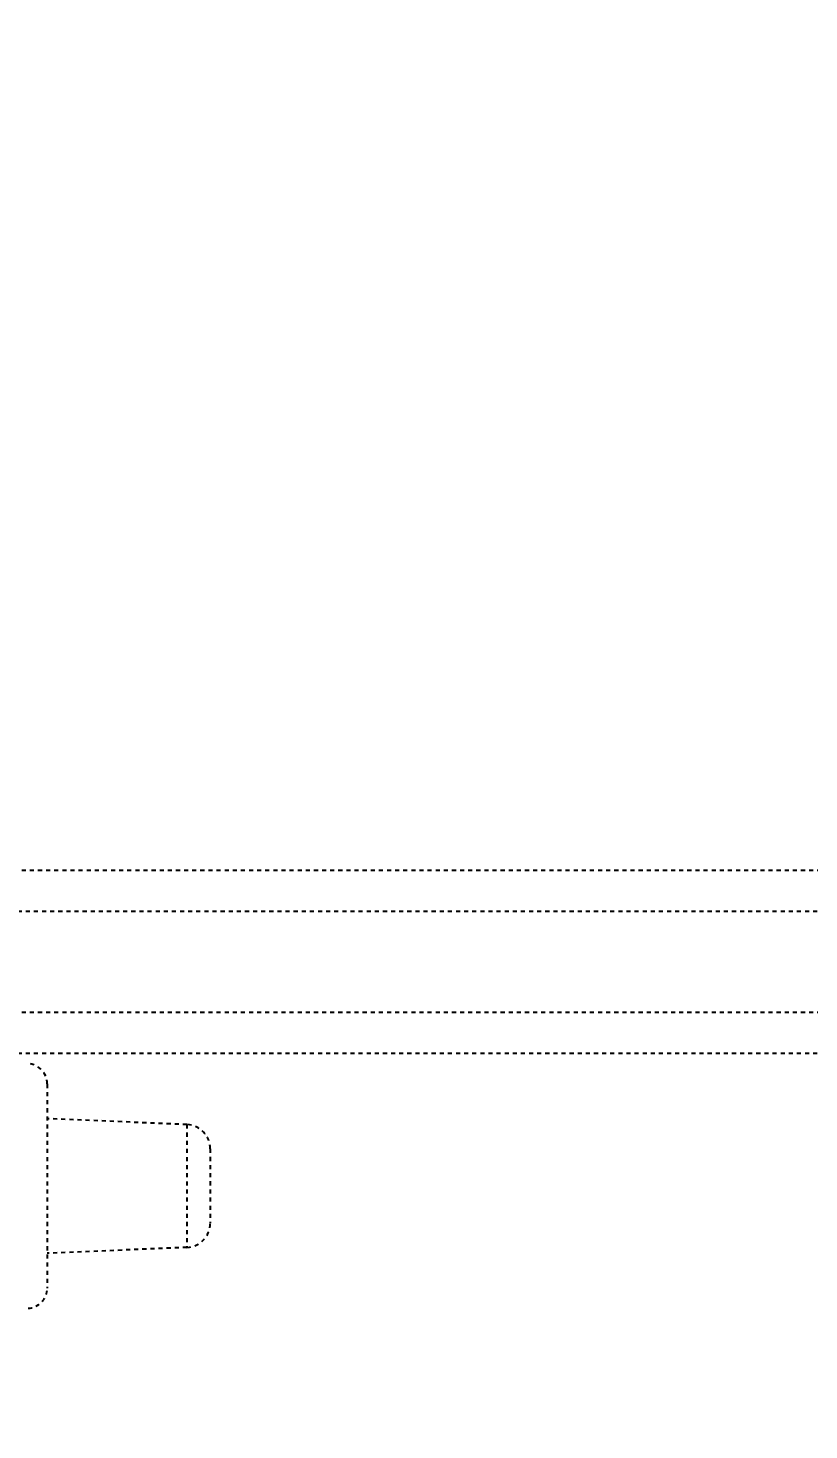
# Model space of a CAD drawing. Header units: millimetres. Extents: x 2748 to 3320, y 1427 to 1884.
# Drawn here: x 3217.99 to 3237.23, y 1701.99 to 1736.53 of the extents above; entities that cross this region are included whole.
import ezdxf

# ---------------------------------------------------------------- set-up
doc = ezdxf.new("R2010")
doc.units = ezdxf.units.MM
doc.linetypes.add('HIDDEN', pattern=[0.2, 0.1, -0.1])
doc.layers.add('21', color=7, linetype='Continuous')
doc.styles.get("Standard").update_dxf_attribs({"font": 'arial.ttf'})
doc.dimstyles.get("Standard").update_dxf_attribs({"dimtxt": 0.18, "dimasz": 0.18, "dimexe": 0.18, "dimexo": 0.0625, "dimgap": 0.09, "dimtad": 0, "dimtih": 1, "dimtoh": 1, "dimzin": 0, "dimdsep": 46, "dimtxsty": 'Standard', "dimcen": 0.09, "dimadec": 0, "dimazin": 0, "dimtfac": 1, "dimtofl": 0, "dimtmove": 0, "dimatfit": 3, "dimfxl": 0, "dimtolj": 1, "dimtzin": 0, "dimarcsym": 0})

# ---------------------------------------------------------------- blocks, each defined once
blk = doc.blocks.new('*D73')
at = {"color": 4, "lineweight": -2, "transparency": 16777216}
for p, q in [((3198.159, 1671.534), (3198.159, 1846.419)), ((3206.159, 1846.419), (3218.266, 1846.419)), ((3268.164, 1846.419), (3243.652, 1846.419)), ((3276.164, 1820.676), (3276.164, 1846.419))]:
    blk.add_line(p, q, dxfattribs=at)
at = {"color": 4, "transparency": 16777216}
for points in [[(3206.159, 1847.752), (3206.159, 1845.085), (3198.159, 1846.419)], [(3268.164, 1847.752), (3268.164, 1845.085), (3276.164, 1846.419)]]:
    blk.add_solid(points, dxfattribs=at)
at = {"layer": 'Defpoints', "color": 0, "transparency": 16777216}
for p in [(3276.164, 1846.419), (3276.164, 1820.676), (3198.159, 1671.534)]:
    blk.add_point(p, dxfattribs=at)
at = {"color": 6, "transparency": 16777216, "insert": (3230.959, 1846.419), "char_height": 8, "attachment_point": 5}
blk.add_mtext('\\A1;78.01', dxfattribs=at)

msp = doc.modelspace()

# ---------------------------------------------------------------- linework, layer by layer
at = {"layer": '21', "color": 8, "linetype": 'HIDDEN'}
for p, q in [((3209.434, 1715.781), (3276.304, 1715.781)), ((3213.334, 1714.776), (3276.304, 1714.776)), ((3209.434, 1712.281), (3276.304, 1712.281)), ((3213.334, 1711.276), (3276.304, 1711.276)), ((3218.463, 1710.515), (3218.463, 1705.487)), ((3221.904, 1709.515), (3218.463, 1709.659)), ((3221.904, 1709.515), (3221.904, 1706.487)), ((3222.479, 1708.916), (3222.479, 1707.087)), ((3221.904, 1706.487), (3218.463, 1706.343))]:
    msp.add_line(p, q, dxfattribs=at)
for centre, radius, start, end in [((3217.963, 1710.515), 0.5, 0, 87), ((3221.879, 1708.916), 0.6, 0, 87.6), ((3221.879, 1707.087), 0.6, 272.4, 0), ((3217.963, 1705.487), 0.5, 273, 0)]:
    msp.add_arc(centre, radius, start, end, dxfattribs=at)

# ---------------------------------------------------------------- dimensions: what is measured, and where the dimension line sits
dim = msp.add_linear_dim(base=(3276.163623827, 1846.41879723), p1=(3198.158623827, 1671.533900922), p2=(3276.163623827, 1820.675749613), dimstyle='Standard', override={"dimtxt": 8, "dimasz": 8, "dimexe": 0, "dimexo": 0, "dimgap": 0, "dimtih": 0, "dimtoh": 0, "dimzin": 0, "dimcen": 0, "dimclrd": 4, "dimclre": 4, "dimclrt": 6, "dimadec": 2, "dimtp": 0, "dimtm": 0, "dimtzin": 0})
dim.commit()
dim.dimension.update_dxf_attribs({"geometry": '*D73', "text_midpoint": (3230.958654944, 1846.41879723), "dimtype": 160})

doc.saveas('drawing.dxf')
